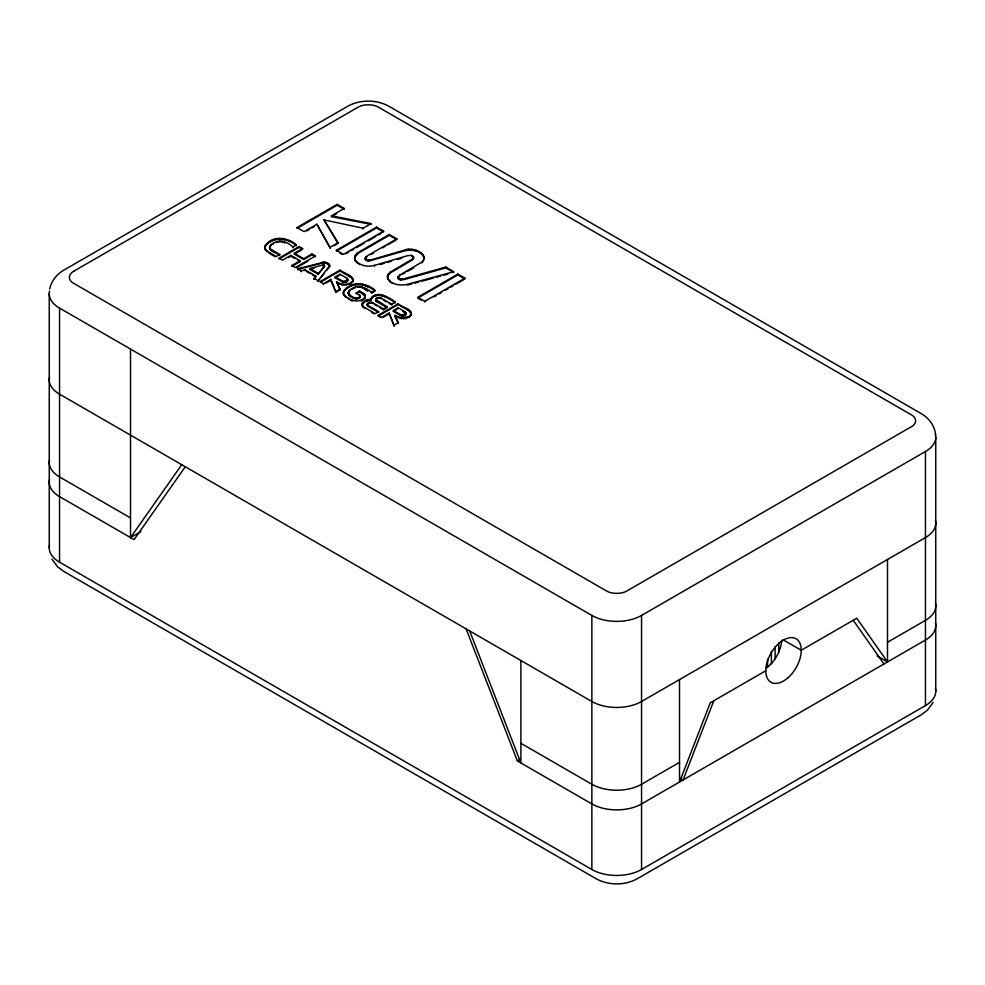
<?xml version="1.0" encoding="UTF-8"?>
<svg xmlns="http://www.w3.org/2000/svg" width="985" height="985" viewBox="0 0 985 985"><rect width="100%" height="100%" fill="white"/><g stroke="black" fill="none" stroke-linecap="round" stroke-linejoin="round"><path stroke-width="1.48" d="M270.038 245.979C267.612 251.532 277.191 252.591 279.74 255.337L279.74 254.512L270.555 249.094L269.594 247.604L270.038 245.979C276.034 238.69 286.721 240.697 292.828 247.001L296.35 244.97L296.35 245.782C287.817 237.557 270.555 236.055 264.633 247.752C269.09 235.156 288.051 236.56 296.35 244.97M359.796 297.692L360.104 296.153L359.796 297.692C355.831 301.299 345.058 295.574 349.441 290.538C355.807 284.074 365.509 286.598 371.48 292.41L375.002 290.378C366.703 281.969 347.742 280.577 343.297 293.173L343.703 290.957M354.588 258.784L354.588 257.959L355.905 261.825C353.123 258.575 355.105 253.674 358.786 252.111L389.309 234.479L396.832 238.826L396.832 239.638L389.309 235.304L358.786 252.923L354.76 257.245L354.76 256.42M387.45 276.933L387.831 279.284L387.622 275.394L389.691 272.439L411.804 259.437L413.146 258.452L413.404 256.58L411.287 255.3L407.31 255.768L374.509 265.359C368.181 267.169 360.51 265.987 355.905 261M387.45 277.745L387.622 275.394M423.981 259.03L421.937 262.86C430.002 253.317 411.829 246.324 404.342 250.153L371.431 259.745L367.565 260.163L365.447 258.87L365.718 256.999L367.06 256.014L396.832 238.826M352.827 281.414L352.827 280.602L351.46 283.064C357.383 276.366 343.137 272.919 339.936 270.124L319.866 281.71L323.388 283.754L330.874 279.432L335.947 292.286L339.086 290.476M411.053 314.215L408.603 317.416L411.053 315.04C412.272 308.194 401.597 307.455 398.174 303.749L378.092 315.335L380.444 317.515M411.053 315.04L411.114 312.405M364.942 297.039L364.413 298.75L365.164 296.14M364.942 297.864L364.672 294.416L359.599 290.969L356.077 293.001L359.944 295.438L360.104 296.977M49.718 288.974C51.282 280.959 56.834 274.162 63.828 270.149L347.471 106.392C360.128 99.325 376.442 99.325 389.112 106.392L921.172 413.565C928.904 417.997 934.974 425.951 935.578 435.038M362.283 304.931L363.736 307.714C358.835 303.232 366.74 298.295 371.173 299.662L371.173 300.487L364.844 301.644L362.185 304.808M324.311 266.701L324.471 265.421L322.834 264.99L309.807 268.548L309.807 269.361L318.143 274.175L324.311 266.701L324.471 265.421M347.582 281.144L346.991 278.262L339.936 274.199L335.134 276.97L335.134 277.795L343.211 282.252L346.868 281.784L347.84 279.605M405.82 314.769L405.217 311.888L398.174 307.812L393.36 310.595L393.36 311.408L401.449 315.877L405.106 315.397L406.079 313.23M370.976 299.44C374.854 289.171 390.232 297.642 395.317 302.099L395.317 302.924C389.567 298.627 376.602 290.427 370.976 299.44L371.173 300.487M713.805 700.754L683.073 779.972L680.463 778.47M375.581 299.403L387.105 306.84L387.105 307.665L376.553 301.57L375.581 300.216L375.864 298.689L380.148 297.642L391.796 304.131L395.317 302.099M375.581 300.216L375.864 299.502M378.745 312.491L368.193 306.397L367.233 305.042L367.553 303.478L371.936 302.383L383.571 308.884L387.105 306.84M367.233 305.042L367.553 303.478M350.549 289.652L348.296 293.037C350.389 296.436 356.102 299.871 359.796 296.867M387.622 276.219L389.691 273.251L411.804 260.262L413.675 257.504M319.645 279.038L317.761 281.316L329.581 265.79M327.155 269.902L329.581 266.603L329.507 264.805L327.722 263.044L324.668 262.022L297.482 268.794L301.213 270.949L305.116 269.878L315.865 276.083L314.03 279.174L315.865 276.083M424.153 257.491L424.153 258.304C421.863 250.436 411.188 249.131 404.342 250.978L368.685 261.099L365.447 259.683L365.718 257.824L367.06 256.826M453.753 272.5L445.774 267.895L404.281 279.531L400.415 279.949L398.309 278.656L398.038 276.92L399.922 274.975L421.937 262.035M398.038 277.745L398.568 276.785M933.078 702.539L927.439 710.16L921.172 714.851L637.529 878.608C624.872 885.675 608.558 885.675 595.888 878.608L63.828 571.435L57.561 566.744L51.922 559.111M130.512 349.072L130.512 537.576L181.745 464.698M185.291 466.755L134.071 539.62L59.543 496.6A35.128 20.279 0 0 1 49.546 479.609M343.703 291.782C351.251 281.661 366.358 283.261 375.002 291.191L371.48 293.234L371.48 292.41M321.516 276.748L324.336 273.325M318.143 274.175L324.311 265.888M345.649 296.423L345.649 297.236L343.482 293.727C347.619 300.142 358.355 303.946 364.413 297.938M335.134 276.97L343.211 281.439L347.582 280.331M393.36 310.595L401.449 315.052L405.82 313.944M351.46 282.239C347.114 285.576 340.859 284.825 336.587 281.747L340.145 289.873L336.587 281.747M297.027 227.547L337.165 204.375L344.221 208.451L344.221 209.263L337.165 205.2L297.027 228.372L297.027 227.547L304.082 231.623L316.899 224.223L330.234 248.011L316.899 224.223M371.136 224.408L331.465 216.638L331.465 215.814L344.221 208.451M306.643 230.958L309.204 229.48M311.765 228.003L314.326 226.525M331.465 216.638L336.562 213.683M279.74 254.512L276.243 256.531L266.984 251.003L264.817 248.306L264.817 249.131L264.633 246.939M279.014 258.957L299.083 247.358L302.604 249.402L302.604 248.577L299.083 246.546L279.014 258.132L282.535 260.163L290.87 255.361L300.191 260.742L300.191 261.554L291.856 266.369L291.856 265.544L300.191 260.742M294.392 253.317L303.712 258.698L311.937 253.958L315.422 255.977L315.422 256.802L311.937 254.783L303.712 259.523L294.392 254.142L294.392 253.317L302.604 248.577M288.494 257.553L290.87 256.174L294.86 258.476M294.392 254.142L301.435 250.079M330.234 247.198L338.04 242.692L324.003 219.914L363.096 228.225L371.136 223.583L331.465 215.814M315.422 255.977L295.352 267.563L291.856 265.544M334.137 245.757L336.747 244.255M296.608 267.661L307.899 261.148M336.402 250.288L376.541 227.104L383.596 231.179L383.596 231.992L376.541 227.929L336.402 251.101L336.402 250.288L343.445 254.352L383.596 231.179M346.043 253.674L348.628 252.185M351.214 250.682L353.812 249.193M356.398 247.691L364.167 243.209M368.045 240.968L375.827 236.486M378.412 234.984L380.998 233.494M321.122 281.808L339.936 270.949L351.386 277.696L353.036 280.528L353.036 279.703M370.939 254.586L373.524 253.096M382.586 247.863L385.184 246.361M387.77 244.871L395.539 240.389M325.887 283.126L330.874 280.245L330.874 279.432M335.134 277.795L338.729 275.714M335.947 291.474L340.145 289.048M356.077 293.825L359.599 291.782L365.066 296.091M402.434 274.347L404.946 272.894M407.458 271.454L413.737 267.822M379.607 307.406L383.571 309.696L385.923 308.342M378.092 316.16L398.174 304.562L408.184 310.349L411.114 313.218M389.112 313.045L394.172 325.912L389.112 313.045L381.626 317.367L378.092 315.335M382.869 317.465L389.112 313.87M393.36 311.408L396.967 309.327M464.945 278.152L457.902 274.076L417.763 297.261L424.806 301.324L464.945 278.152L464.945 278.964L457.902 274.901L417.763 298.073L421.285 300.105M433.868 296.916L436.466 295.414M439.051 293.924L441.637 292.422M445.528 290.181L448.113 288.691M450.711 287.189L453.297 285.699M455.883 284.197L463.652 279.715M394.172 325.087L398.371 322.674L394.813 315.372L401.572 317.995L408.603 316.604M130.512 537.576L140.99 531.531M49.546 291.104A35.128 20.279 0 0 0 59.543 308.096L591.862 615.428A35.128 20.279 0 0 0 641.555 615.428L925.457 451.524A35.128 20.279 0 0 0 935.454 434.533M466.114 628.886L517.347 760.913L519.945 759.41M765.764 670.76L710.259 702.797L679.527 782.016L679.515 679.564M679.527 762.341L641.555 784.269A35.128 20.279 0 0 1 591.862 784.269L520.893 743.293M887.485 642.282L925.457 620.353A35.128 20.279 0 0 0 935.454 603.362M49.546 545.173A35.128 20.279 0 0 0 59.543 562.164L591.862 869.496A35.128 20.279 0 0 0 641.555 869.496L925.457 705.592A35.128 20.279 0 0 0 935.454 688.601M350.364 283.803L349.232 284.357L349.232 283.532M362.418 300.413L361.224 300.979L361.224 300.154M380.222 264.509L384.495 263.266M387.351 262.429L391.624 261.173M397.337 259.511L401.609 258.255M387.831 278.472C391.661 284.985 400.649 285.847 407.371 284.333L453.753 271.688L445.774 267.07L404.281 278.718L400.415 279.124L398.038 276.92M297.482 269.619L322.981 262.798L326.257 263.204L329.507 265.63M407.371 285.145L411.718 283.963M414.623 283.175L418.97 281.993M421.863 281.193L433.462 278.041M436.355 277.241L440.701 276.059M443.607 275.271L447.953 274.089M309.807 269.361L314.153 268.179M324.471 266.245L323.548 264.903M351.066 300.548L352.273 301.102L352.273 300.277M336.587 282.572L339.936 284.357L339.936 283.532M339.923 253.133L342.275 254.499M364.462 289.184L367.971 291.203M383.854 300.376L386.502 301.902M389.149 303.429L391.796 304.956L391.796 304.131M402.865 311.346L406.079 314.043M297.532 260.015L300.191 261.554M374.325 304.353L376.972 305.879M394.813 315.372L396.45 317.133L396.45 316.308M309.807 268.548L318.143 273.35M367.233 304.217L368.193 305.584L378.745 311.666L375.248 313.686L363.736 306.901M306.31 271.38L309.893 273.448M312.282 274.827L315.865 276.896M314.03 278.349L317.761 280.503M268.967 253.145L275.037 256.654M349.921 299.883L347.619 297.741M371.493 312.344L373.992 313.784M877.056 655.924L887.497 661.945L887.497 559.492M783.038 639.745L801.248 650.26L856.765 618.223L887.497 661.945M130.512 517.913L59.543 476.925A35.128 20.279 0 0 1 49.546 459.933M517.347 760.913L591.862 803.932A35.128 20.279 0 0 0 641.555 803.932L925.457 640.028A35.128 20.279 0 0 0 935.454 623.037M347.84 280.429L346.991 278.262M853.219 620.267L883.951 663.988M394.813 316.185L398.371 323.486L398.371 322.674M330.874 280.245L335.947 292.286M469.673 630.942L520.893 762.956L520.893 660.504M413.675 258.316L413.404 256.58M370.976 298.615L371.173 299.662M343.297 292.348L343.482 294.54M935.75 437.18L935.75 691.248M925.457 451.524L925.457 705.592M778.753 642.983L778.753 652.168M775.096 646.529L775.096 658.78M771.378 651.442L771.378 663.705M767.635 659.273L767.635 666.931M641.555 615.428L641.555 869.496M591.862 615.428L591.862 869.496M457.902 274.076L457.902 274.901M445.774 267.07L445.774 267.895M424.806 301.324L424.806 302.149M423.772 255.952L423.772 256.777M423.254 260.569L423.254 261.382M422.848 254.45L422.848 255.263M421.408 253.01L421.408 253.834M419.487 251.704L419.487 252.529M416.162 250.252L416.162 251.076M413.146 258.452L413.146 259.264M412.358 249.464L412.358 250.288M412.321 255.706L412.321 256.531L411.287 255.3M411.804 259.437L411.804 260.262M410.573 311.457L410.573 312.27M410.523 315.065L410.523 315.889M409.612 310.497L409.612 311.309M409.686 315.865L409.686 316.677M408.332 249.414L408.332 250.227M408.184 309.536L408.184 310.349M407.47 317.158L407.47 317.97M406.165 317.613L406.165 318.438L404.724 318.758L404.724 317.933M405.894 312.516L405.894 313.328M405.217 311.888L405.217 312.713M405.106 314.584L405.106 315.397M404.01 315.015L404.01 315.84M403.197 318.069L403.197 318.894M402.73 315.175L402.73 316M401.572 317.995L401.572 318.82M401.486 279.223L401.486 280.036M401.449 315.052L401.449 315.877M400.415 279.124L400.415 279.949M400.378 314.646L400.378 315.471M399.922 274.975L399.922 275.8M399.885 317.712L399.885 318.524M399.393 278.718L399.393 279.531M398.309 277.832L398.309 278.656M398.174 303.749L398.174 304.562M398.174 307.812L398.174 308.637M398.174 317.158L398.174 317.97M392.165 282.744L392.165 283.569M390.208 281.414L390.208 282.239L388.755 279.974M389.691 272.439L389.691 273.251M389.309 234.479L389.309 235.304M388.349 273.892L388.349 274.704M385.295 296.313L385.295 297.138M383.67 295.5L383.67 296.325M383.571 308.884L383.571 309.696M382.032 294.934L382.032 295.759M381.22 298.036L381.22 298.849M380.419 294.613L380.419 295.426M378.843 294.503L378.843 295.328M378.929 297.519L378.929 298.344M377.686 297.667L376.615 298.886L376.615 298.061M377.304 294.613L377.304 295.438M376.541 227.104L376.541 227.929M376.553 300.757L376.553 301.57M375.814 294.934L375.814 295.746M375.802 300.117L375.802 300.942M374.509 265.359L374.509 266.184M374.386 295.426L374.386 296.239M373.056 296.079L373.056 296.904M373.007 302.777L373.007 303.589M372.096 296.78L372.096 297.605M371.936 302.383L371.936 303.195M371.345 297.642L371.345 298.467M370.717 302.26L370.717 303.084M369.363 299.551L369.363 300.376M369.473 302.407L369.473 303.22M368.685 260.286L368.685 261.099M368.402 302.814L368.402 303.626M368.193 305.584L368.193 306.397M367.725 286.167L367.725 286.992M367.688 299.76L367.688 300.573M367.565 260.163L367.565 260.988M367.442 304.944L367.442 305.769M366.531 259.745L366.531 260.557M366.161 300.203L366.161 301.028M365.718 256.999L365.718 257.824M365.447 258.87L365.447 259.683M365.435 285.022L365.435 285.847M365.226 307.899L365.226 308.724M365.176 257.947L365.176 258.772M365.066 295.266L365.164 296.965M364.844 300.819L364.844 301.644M364.672 294.416L364.672 295.229M363.958 293.616L363.958 294.429M363.834 301.508L363.834 302.321M363.576 298.8L363.576 299.625M363.293 287.682L363.293 288.506M363.096 228.225L363.096 229.049M363.108 284.222L363.108 285.047M362.948 292.902L362.948 293.715M363.009 302.272L363.009 303.084M362.775 305.904L362.775 306.717M362.443 303.109L362.443 303.922M362.185 303.996L362.283 305.744M362.074 287.091L362.074 287.916M360.769 283.766L360.769 284.591M360.818 286.709L360.818 287.522M359.944 295.438L359.944 296.263L359.242 294.835M359.513 286.524L359.513 287.337M359.599 290.969L359.599 291.782M359.303 263.783L359.303 264.596M359.045 297.47L359.045 298.295M358.392 283.655L358.392 284.48M358.158 286.536L358.158 287.349M357.937 297.913L357.937 298.726M357.346 262.441L357.346 263.266M356.829 253.465L356.829 254.29M356.693 298.086L356.693 298.911M355.991 283.889L355.991 284.702M355.499 254.918L355.499 255.731M355.462 297.999L355.462 298.812M355.24 287.201L355.24 288.014M354.982 259.498L354.982 260.311M354.415 297.63L354.415 298.443M353.553 284.468L353.553 285.281M353.652 287.854L353.652 288.667M352.876 278.78L352.876 279.605M352.347 277.832L352.347 278.656M352.285 281.451L352.285 282.264M351.99 288.728L351.99 289.553M351.386 276.871L351.386 277.696M351.103 285.379L351.103 286.204M350.217 295.204L350.217 296.017M349.958 275.911L349.958 276.736M349.441 290.538L349.441 291.363M349.207 294.503L349.207 295.328M348.702 291.4L348.702 292.213M348.53 286.697L348.53 287.509M348.555 293.776L348.555 294.601M348.296 292.225L348.259 293.838M347.656 278.89L347.656 279.715M346.868 280.959L346.868 281.784M346.498 284.32L346.498 285.133M346.326 288.137L346.326 288.95M345.784 281.39L345.784 282.215M344.959 284.443L344.959 285.268M344.713 289.553L344.713 290.378M344.491 281.562L344.491 282.375M344.257 295.081L344.257 295.894M343.346 284.382L343.346 285.194L341.66 284.911L341.66 284.086M343.211 281.439L343.211 282.252M342.152 281.021L342.152 281.845M339.936 270.124L339.936 270.949M339.936 274.199L339.936 275.012M338.212 282.695L338.212 283.508M338.04 242.692L338.04 243.504L324.003 219.914M337.165 204.375L337.165 205.2M329.507 264.805L329.581 266.603M329.039 266.8L329.039 267.612M328.867 263.894L328.867 264.706M327.722 263.044L327.722 263.869M326.257 262.379L326.257 263.204M324.668 262.022L324.668 262.835M324.09 265.051L324.09 265.864M323.388 283.754L323.388 284.567M322.981 261.973L322.981 262.798M322.834 264.99L322.834 265.815M321.233 262.293L321.233 263.106M311.937 253.958L311.937 254.783M305.116 269.878L305.116 270.69M303.712 258.698L303.712 259.523M301.213 270.949L301.213 271.774M299.083 246.546L299.083 247.358M292.828 247.001L292.828 247.814M290.87 255.361L290.87 256.174M289.061 240.759L289.061 241.584M286.77 239.614L286.77 240.439M284.64 242.273L284.64 243.098L283.421 241.682M284.456 238.813L284.456 239.638M282.104 238.358L282.104 239.183M282.153 241.3L282.153 242.113M280.848 241.103L280.848 241.928M279.728 238.247L279.728 239.059M279.494 241.116L279.494 241.941M278.078 241.337L278.078 242.162M277.327 238.481L277.327 239.293M276.576 241.781L276.576 242.605M274.901 239.047L274.901 239.872M273.337 243.32L273.337 244.132M272.439 239.971L272.439 240.783M271.885 244.243L270.789 245.942L270.789 245.13M271.565 249.796L271.565 250.609M270.555 249.094L270.555 249.907M269.952 241.226L269.952 242.051M269.902 248.368L269.902 249.18M269.644 246.804L269.594 248.417M267.661 242.716L267.661 243.541M266.984 251.003L266.984 251.828M266.061 244.145L266.061 244.957M265.605 249.661L265.605 250.486M265.051 245.548L265.051 246.361M59.543 308.096L59.543 562.164M49.25 293.752L49.25 547.82M781.696 640.349A25.093 14.492 -60 0 1 766.305 668.224M935.454 520.585A35.128 20.279 0 0 1 925.457 537.576L641.555 701.492A35.128 20.279 0 0 1 591.862 701.492L59.543 394.148A35.128 20.279 0 0 1 49.546 377.156M74.195 270.949L72.471 272.082A15.009 8.668 0 0 0 72.471 282.633L607.573 591.579A15.009 8.668 0 0 0 625.844 591.579L912.529 426.062A15.009 8.668 0 0 0 912.529 415.51L377.427 106.577A15.009 8.668 0 0 0 359.156 106.577L74.195 270.949M788.099 677.655A25.093 14.492 -60 0 0 796.052 638.772A25.093 14.492 -60 0 0 766.367 665.109A25.093 14.492 -60 0 0 788.099 677.655"/></g></svg>
